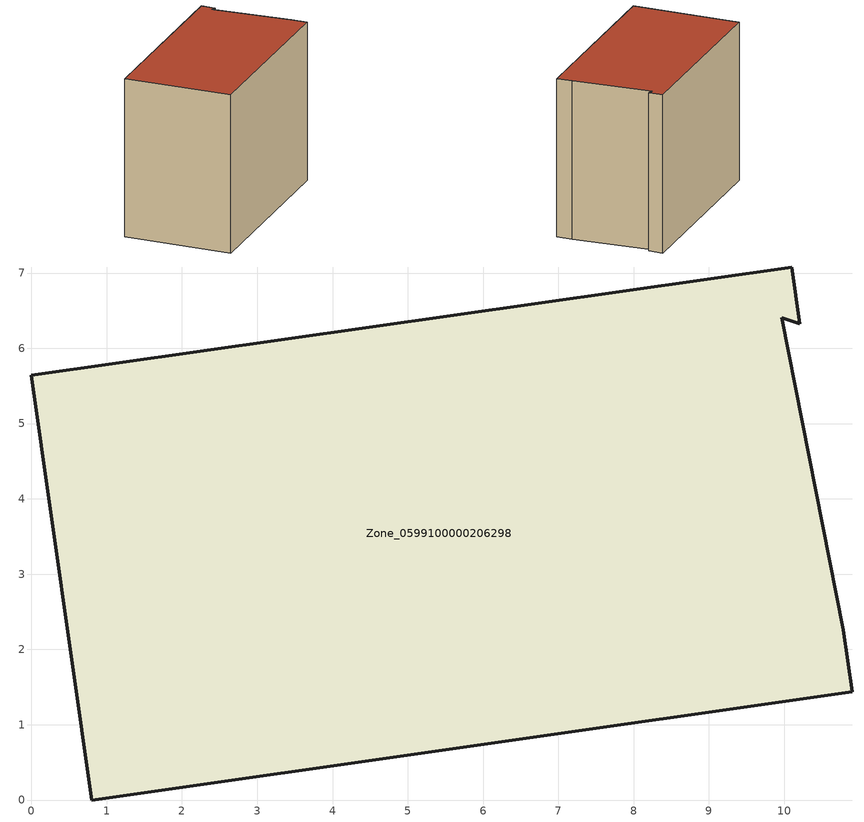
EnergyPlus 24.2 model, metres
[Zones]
Zone_0599100000206298
 floor ground (C_G): 10.21,6.33 9.96,6.41 10.79,2.26 10.9,1.44 0.8,0 0,5.64 10.1,7.08 z0
 wall outside (C_F): 0.8,0 10.9,1.44 10.79,2.26 9.96,6.41 10.21,6.33 10.1,7.08 0,5.64 0.8,0 z0:8.52
 roof outside (C_R): 9.96,6.41 10.21,6.33 10.1,7.08 0,5.64 0.8,0 10.9,1.44 10.79,2.26 z8.52
[BUILDING]
Pand.0599100000206298: North Axis=0; Terrain=City; Loads Convergence Tolerance Value=0.04; Temperature Convergence Tolerance Value=0.4; Solar Distribution=FullExterior; Maximum Number of Warmup Days=25; Minimum Number of Warmup Days=1
[Site:Location]
Rotterdam.The.Hague.AP_ZH_NLD Design_Conditions: Latitude=51.96; Longitude=4.45; Time Zone=1; Elevation=-4.5
[SITE:GROUNDTEMPERATURE:BUILDINGSURFACE]
18, 18, 18, 18, 18, 18, 18, 18, 18, 18, 18, 18
[MATERIAL] Thermal Absorptance=0.9; Solar Absorptance=0.7; Visible Absorptance=0.7
Name | Roughness | Thickness | Conductivity | Density | Specific Heat
G.TI.1992-2005 | MediumSmooth | 0.15 | 0.06 | 540 | 1210
F.TI.1992-2005 | Rough | 0.3 | 0.12 | 1920 | 840
R.TI.1992-2005 | MediumRough | 0.2 | 0.08 | 1500 | 1000
[CONSTRUCTION]
C_G: G.TI.1992-2005
C_F: F.TI.1992-2005
C_R: R.TI.1992-2005
[ZONE]
Zone_0599100000206298: Type=1; Multiplier=1; Ceiling Height=Autocalculate; Volume=Autocalculate; Floor Area=autocalculate; Part of Total Floor Area=Yes
[ZONEINFILTRATION:DESIGNFLOWRATE]
Infil_Zone_0599100000206298: Zone or ZoneList or Space or SpaceList=Zone_0599100000206298; Schedule=AlwaysOn; Design Flow Rate Calculation Method=Flow/Area; Flow Rate per Floor Area=0.0015; Constant Term Coefficient=1; Temperature Term Coefficient=0; Velocity Term Coefficient=0; Velocity Squared Term Coefficient=0
[HVACTEMPLATE:ZONE:IDEALLOADSAIRSYSTEM]
Zone_0599100000206298: Maximum Heating Supply Air Temperature=50; Minimum Cooling Supply Air Temperature=13; Maximum Heating Supply Air Humidity Ratio=0.0156; Minimum Cooling Supply Air Humidity Ratio=0.0077; Heating Limit=NoLimit; Cooling Limit=NoLimit; Dehumidification Control Type=ConstantSensibleHeatRatio; Cooling Sensible Heat Ratio=0.7; Dehumidification Setpoint=60; Humidification Control Type=None; Humidification Setpoint=30; Outdoor Air Method=None; Outdoor Air Flow Rate per Person=0.00944; Outdoor Air Flow Rate per Zone Floor Area=0; Outdoor Air Flow Rate per Zone=0; Demand Controlled Ventilation Type=None; Outdoor Air Economizer Type=NoEconomizer; Heat Recovery Type=None; Sensible Heat Recovery Effectiveness=0.7; Latent Heat Recovery Effectiveness=0.65
[ZONECONTROL:THERMOSTAT]
ThermostatControl_Zone_0599100000206298: Zone or ZoneList=Zone_0599100000206298; Control Type Schedule=DualSetpointControlType; Control 1=Thermostat_Zone_0599100000206298; Temperature Difference Between Cutout And Setpoint=0
[THERMOSTATSETPOINT:DUALSETPOINT]
Thermostat_Zone_0599100000206298: Heating Setpoint Temperature Schedule=HeatingSetpoint_Zone_0599100000206298; Cooling Setpoint Temperature Schedule=CoolingSetpoint_Zone_0599100000206298
[SCHEDULE:COMPACT]
HeatingSetpoint_Zone_0599100000206298: Through: 12/31, For: AllDays, Until: 24:00, 21
CoolingSetpoint_Zone_0599100000206298: Through: 12/31, For: AllDays, Until: 24:00, 24
DualSetpointControlType: Through: 12/31, For: AllDays, Until: 24:00, 4
AlwaysOn: Through: 12/31, For: AllDays, Until: 24:00, 1
